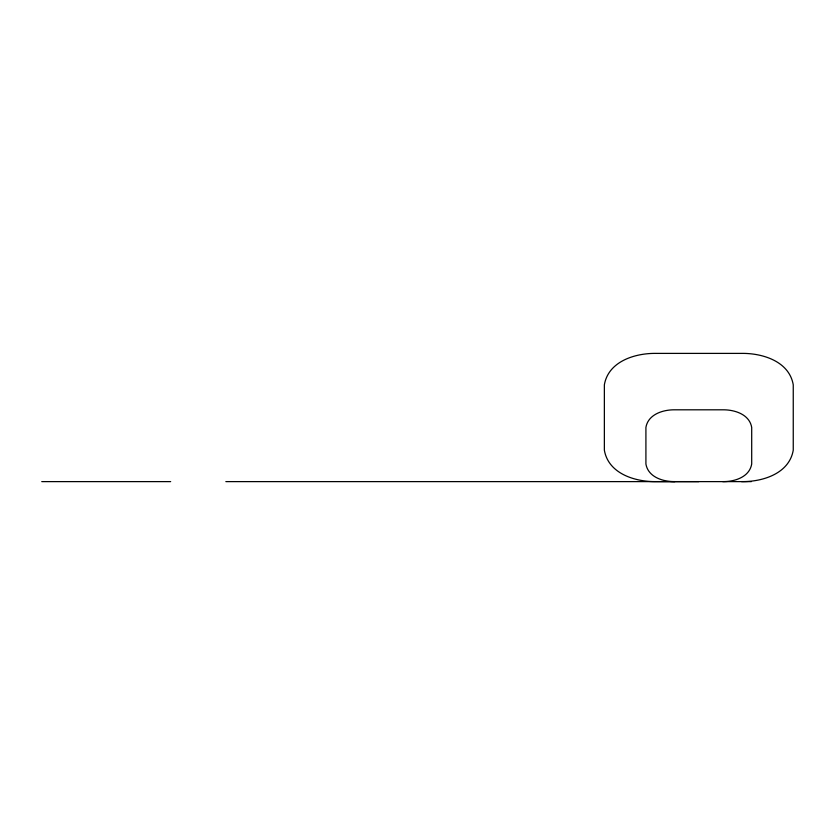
<?xml version="1.0" encoding="UTF-8"?>
<svg xmlns="http://www.w3.org/2000/svg" width="835" height="835" viewBox="0 0 835 835"><rect width="100%" height="100%" fill="white"/><g stroke="black" fill="none" stroke-linecap="round" stroke-linejoin="round"><path stroke-width="1.25" d="M722.724 481.618C734.393 481.795 749.454 477.213 751.698 464.01L751.698 427.416C749.454 414.212 734.393 409.63 722.724 409.808L674.889 409.808C663.22 409.63 648.158 414.212 645.914 427.416L645.914 464.01C648.158 477.213 663.22 481.795 674.889 481.618M741.511 481.607C762.345 481.931 789.242 473.748 793.25 450.169L793.25 384.831C789.242 361.252 762.345 353.069 741.511 353.393L656.101 353.393C635.268 353.069 608.371 361.252 604.363 384.831L604.363 450.169C608.371 473.748 635.268 481.931 656.101 481.607L698.801 481.618M41.75 481.618L170.664 481.618M225.847 481.618L751.354 481.618"/></g></svg>
